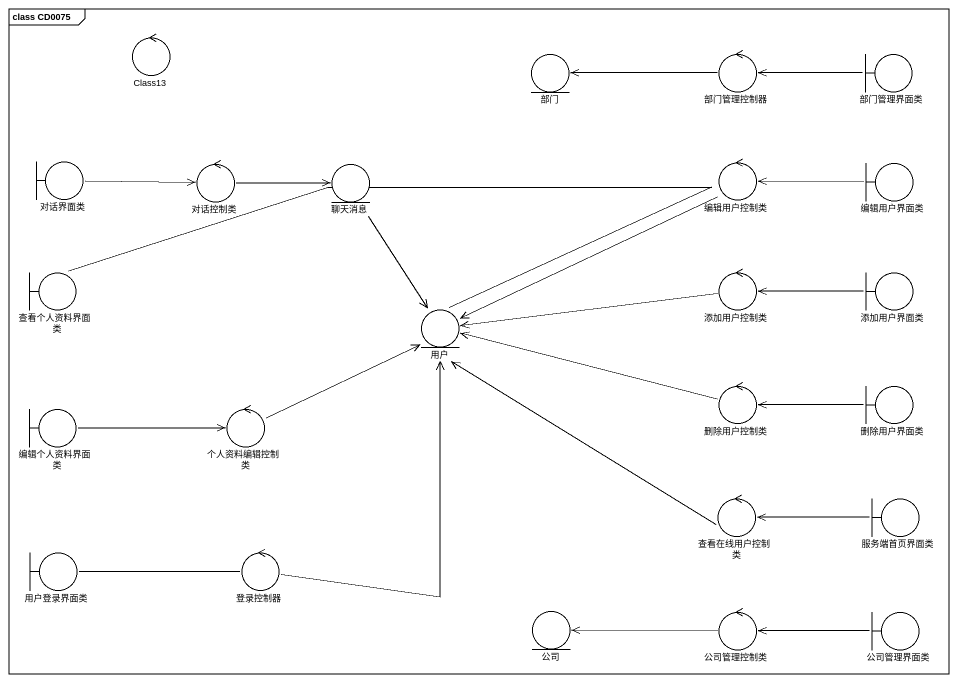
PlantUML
@startuml
mainframe class CD0075
control Class13
entity 部门
control 部门管理控制器
boundary 部门管理界面类
boundary 对话界面类
control 对话控制类
entity 聊天消息
control 编辑用户控制类
boundary 编辑用户界面类
boundary 查看个人资料界面类
control 添加用户控制类
boundary 添加用户界面类
entity 用户
boundary 编辑个人资料界面类
control 个人资料编辑控制类
control 删除用户控制类
boundary 删除用户界面类
control 查看在线用户控制类
boundary 服务端首页界面类
boundary 用户登录界面类
control 登录控制器
entity 公司
control 公司管理控制类
boundary 公司管理界面类
部门管理控制器 -left-> 部门
部门管理界面类 -left-> 部门管理控制器
对话界面类 -right-> 对话控制类
对话控制类 -right-> 聊天消息
聊天消息 --> 用户
编辑用户控制类 -left-> 用户
编辑用户界面类 -left-> 编辑用户控制类
查看个人资料界面类 -right- 用户
添加用户控制类 -left-> 用户
添加用户界面类 -left-> 添加用户控制类
编辑个人资料界面类 -right-> 个人资料编辑控制类
个人资料编辑控制类 -right-> 用户
删除用户控制类 -left-> 用户
删除用户界面类 -left-> 删除用户控制类
查看在线用户控制类 -up-> 用户
服务端首页界面类 -left-> 查看在线用户控制类
用户登录界面类 -right- 登录控制器
登录控制器 -up-> 用户
公司管理控制类 -left-> 公司
公司管理界面类 -left-> 公司管理控制类
@enduml
